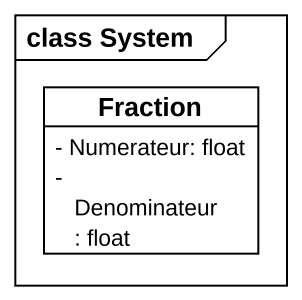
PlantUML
@startuml
mainframe class System
hide circle
hide empty members
skinparam classAttributeIconSize 0
class Fraction {
  - Numerateur: float
  - Denominateur: float
}
@enduml
